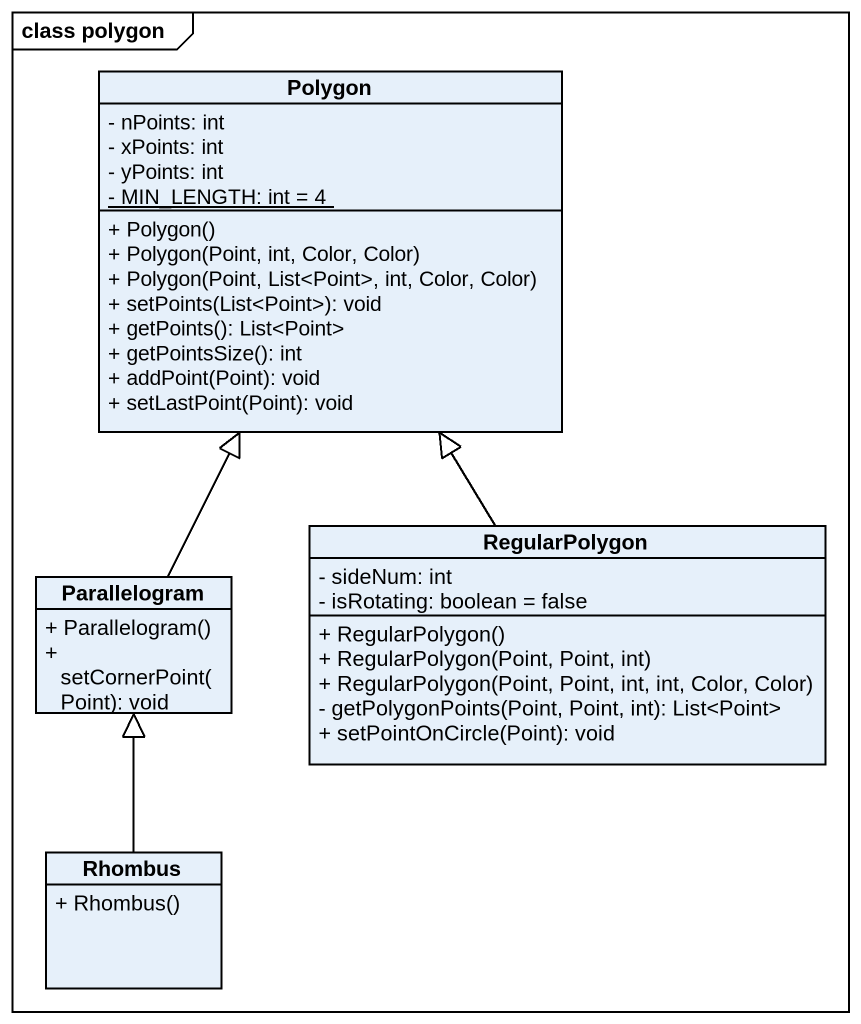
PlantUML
@startuml
mainframe class polygon
hide circle
hide empty members
skinparam classAttributeIconSize 0
class Polygon {
  - nPoints: int
  - xPoints: int
  - yPoints: int
  {static} - MIN_LENGTH: int = 4
  + Polygon()
  + Polygon(Point, int, Color, Color)
  + Polygon(Point, List<Point>, int, Color, Color)
  + setPoints(List<Point>): void
  + getPoints(): List<Point>
  + getPointsSize(): int
  + addPoint(Point): void
  + setLastPoint(Point): void
}
class Parallelogram {
  + Parallelogram()
  + setCornerPoint(Point): void
}
class RegularPolygon {
  - sideNum: int
  - isRotating: boolean = false
  + RegularPolygon()
  + RegularPolygon(Point, Point, int)
  + RegularPolygon(Point, Point, int, int, Color, Color)
  - getPolygonPoints(Point, Point, int): List<Point>
  + setPointOnCircle(Point): void
}
class Rhombus {
  + Rhombus()
}
Parallelogram -up-|> Polygon
RegularPolygon -up-|> Polygon
Rhombus -up-|> Parallelogram
@enduml
